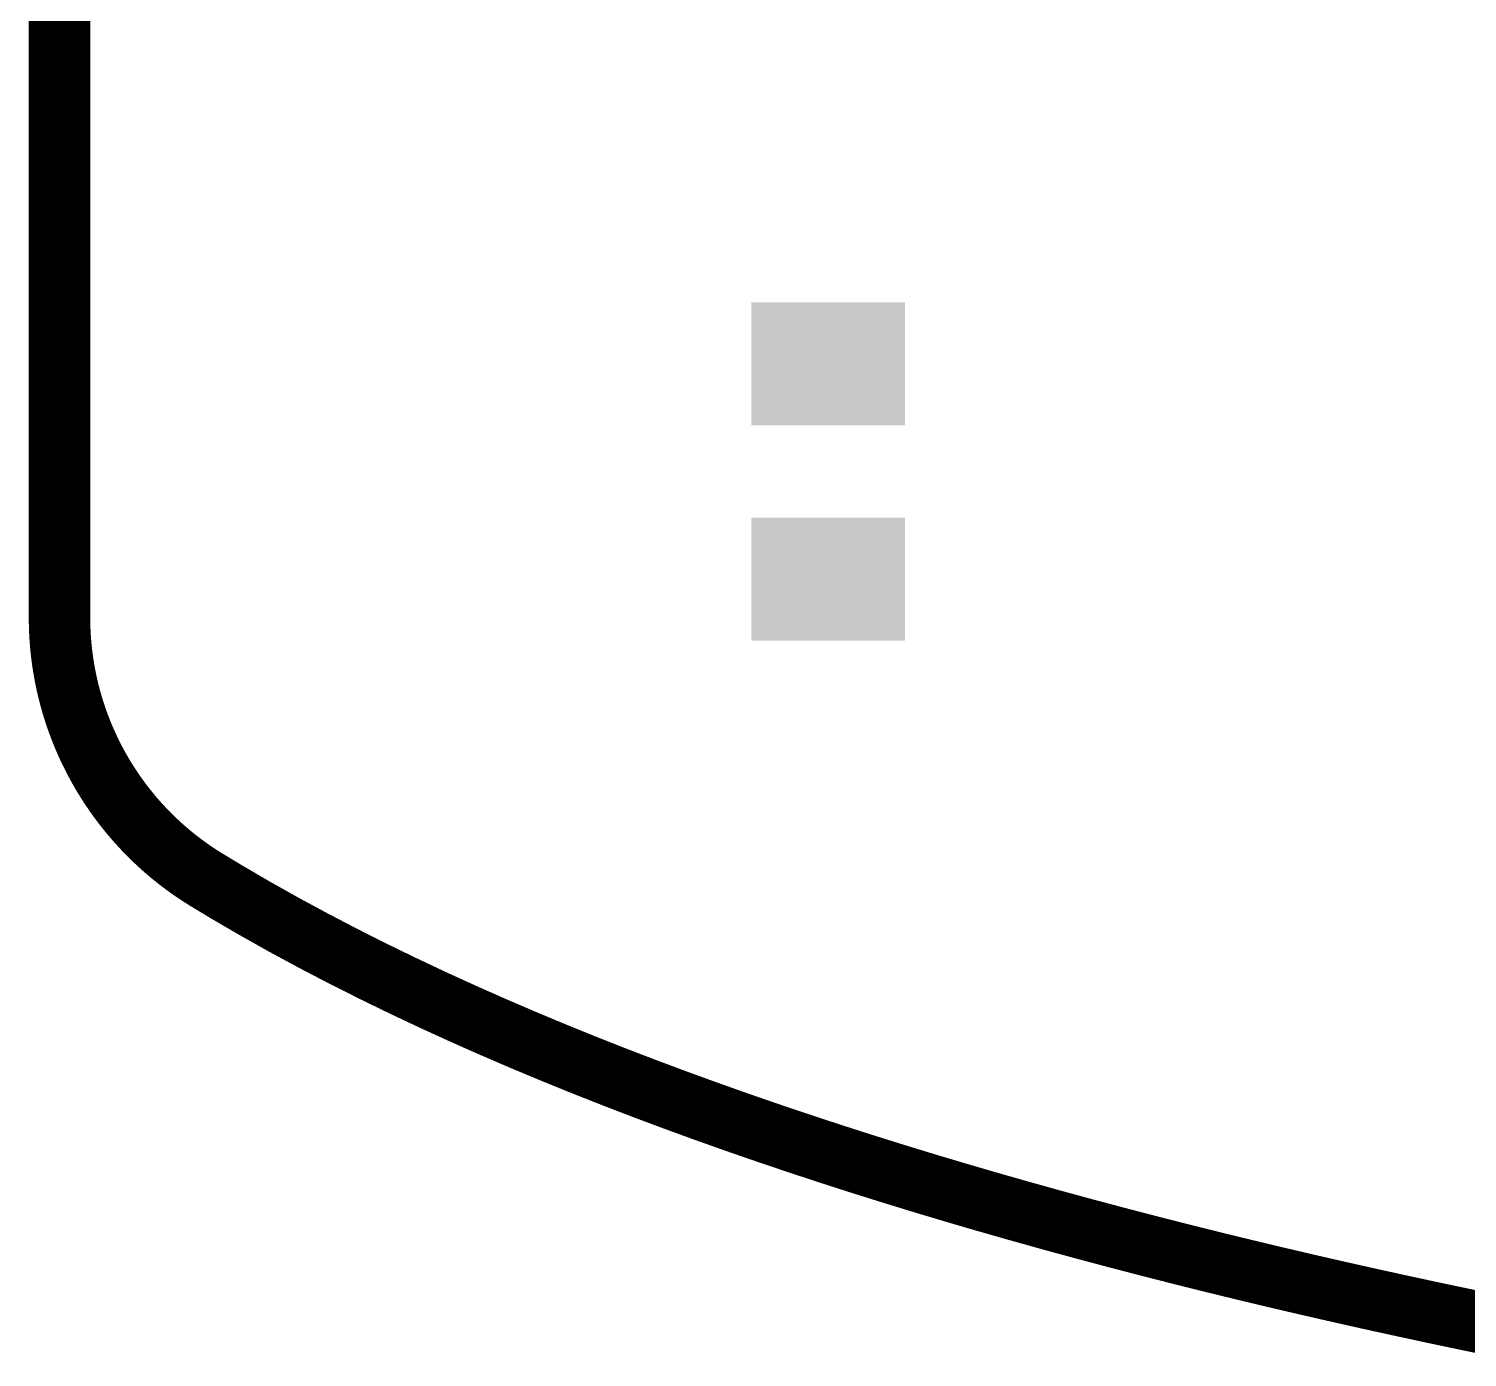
# Model space of a CAD drawing. Extents: x -0.2 to 60.2, y -0.2 to 22.2.
# Drawn here: x -0.2 to 9.16, y 1.24 to 9.88 of the extents above; entities that cross this region are included whole.
import ezdxf

# ---------------------------------------------------------------- set-up
doc = ezdxf.new("R2010")
doc.units = 0
doc.layers.add('20', color=7, linetype='CONTINUOUS')
doc.layers.add('32', color=253, linetype='CONTINUOUS')

# ---------------------------------------------------------------- blocks, each defined once
blk = doc.blocks.new('RECT')
blk.add_solid([(-0.5, -0.5), (0.5, -0.5), (-0.5, 0.5), (0.5, 0.5)])

msp = doc.modelspace()

# ---------------------------------------------------------------- linework, layer by layer
at = {"layer": '20', "const_width": 0.4}
for points in [[(0, 15.9524), (0, 6.0478)], [(0, 6.0478), (0, 6.0413)], [(0, 6.0413), (0.0001, 6.0348)], [(0.0001, 6.0348), (0.0001, 6.0282)], [(0.0001, 6.0282), (0.0002, 6.0217)], [(0.0002, 6.0217), (0.0003, 6.0152)], [(0.0003, 6.0152), (0.0004, 6.0088)], [(0.0004, 6.0088), (0.0006, 6.0023)], [(0.0006, 6.0023), (0.0008, 5.9957)], [(0.0008, 5.9957), (0.0009, 5.9892)], [(0.0009, 5.9892), (0.0012, 5.9827)], [(0.0012, 5.9827), (0.0014, 5.9761)], [(0.0014, 5.9761), (0.0016, 5.9696)], [(0.0016, 5.9696), (0.0019, 5.963)], [(0.0019, 5.963), (0.0022, 5.9565)], [(0.0022, 5.9565), (0.0025, 5.95)], [(0.0025, 5.95), (0.0029, 5.9434)], [(0.0029, 5.9434), (0.0033, 5.9369)], [(0.0033, 5.9369), (0.0036, 5.9303)], [(0.0036, 5.9303), (0.004, 5.9237)], [(0.004, 5.9237), (0.0045, 5.9172)], [(0.0045, 5.9172), (0.0049, 5.9106)], [(0.0049, 5.9106), (0.0054, 5.904)], [(0.0054, 5.904), (0.0059, 5.8974)], [(0.0059, 5.8974), (0.0064, 5.8908)], [(0.0064, 5.8908), (0.007, 5.8843)], [(0.007, 5.8843), (0.0075, 5.8777)], [(0.0075, 5.8777), (0.0081, 5.8711)], [(0.0081, 5.8711), (0.0087, 5.8645)], [(0.0087, 5.8645), (0.0093, 5.8579)], [(0.0093, 5.8579), (0.01, 5.8513)], [(0.01, 5.8513), (0.0106, 5.8447)], [(0.0106, 5.8447), (0.0114, 5.838)], [(0.0114, 5.838), (0.0121, 5.8315)], [(0.0121, 5.8315), (0.0128, 5.8249)], [(0.0128, 5.8249), (0.0136, 5.8182)], [(0.0136, 5.8182), (0.0143, 5.8116)], [(0.0143, 5.8116), (0.0152, 5.805)], [(0.0152, 5.805), (0.016, 5.7984)], [(0.016, 5.7984), (0.0168, 5.7918)], [(0.0168, 5.7918), (0.0177, 5.7852)], [(0.0177, 5.7852), (0.0186, 5.7785)], [(0.0186, 5.7785), (0.0195, 5.7719)], [(0.0195, 5.7719), (0.0205, 5.7653)], [(0.0205, 5.7653), (0.0215, 5.7587)], [(0.0215, 5.7587), (0.0224, 5.7521)], [(0.0224, 5.7521), (0.0235, 5.7454)], [(0.0235, 5.7454), (0.0245, 5.7388)], [(0.0245, 5.7388), (0.0255, 5.7321)], [(0.0255, 5.7321), (0.0266, 5.7256)], [(0.0266, 5.7256), (0.0277, 5.7189)], [(0.0277, 5.7189), (0.0289, 5.7123)], [(0.0289, 5.7123), (0.03, 5.7057)], [(0.03, 5.7057), (0.0312, 5.6991)], [(0.0312, 5.6991), (0.0324, 5.6924)], [(0.0324, 5.6924), (0.0336, 5.6858)], [(0.0336, 5.6858), (0.0348, 5.6791)], [(0.0348, 5.6791), (0.0361, 5.6726)], [(0.0361, 5.6726), (0.0374, 5.6659)], [(0.0374, 5.6659), (0.0387, 5.6593)], [(0.0387, 5.6593), (0.04, 5.6527)], [(0.04, 5.6527), (0.0414, 5.6461)], [(0.0414, 5.6461), (0.0428, 5.6394)], [(0.0428, 5.6394), (0.0442, 5.6328)], [(0.0442, 5.6328), (0.0456, 5.6262)], [(0.0456, 5.6262), (0.047, 5.6196)], [(0.047, 5.6196), (0.0485, 5.613)], [(0.0485, 5.613), (0.05, 5.6063)], [(0.05, 5.6063), (0.0515, 5.5998)], [(0.0515, 5.5998), (0.0531, 5.5931)], [(0.0531, 5.5931), (0.0546, 5.5865)], [(0.0546, 5.5865), (0.0562, 5.5799)], [(0.0562, 5.5799), (0.0578, 5.5733)], [(0.0578, 5.5733), (0.0595, 5.5667)], [(0.0595, 5.5667), (0.0611, 5.5601)], [(0.0611, 5.5601), (0.0628, 5.5535)], [(0.0628, 5.5535), (0.0645, 5.5469)], [(0.0645, 5.5469), (0.0662, 5.5404)], [(0.0662, 5.5404), (0.068, 5.5338)], [(0.068, 5.5338), (0.0698, 5.5272)], [(0.0698, 5.5272), (0.0716, 5.5206)], [(0.0716, 5.5206), (0.0734, 5.514)], [(0.0734, 5.514), (0.0752, 5.5075)], [(0.0752, 5.5075), (0.0771, 5.5009)], [(0.0771, 5.5009), (0.079, 5.4943)], [(0.079, 5.4943), (0.0809, 5.4878)], [(0.0809, 5.4878), (0.0828, 5.4812)], [(0.0828, 5.4812), (0.0848, 5.4747)], [(0.0848, 5.4747), (0.0868, 5.4681)], [(0.0868, 5.4681), (0.0888, 5.4615)], [(0.0888, 5.4615), (0.0908, 5.455)], [(0.0908, 5.455), (0.0929, 5.4485)], [(0.0929, 5.4485), (0.0949, 5.442)], [(0.0949, 5.442), (0.097, 5.4355)], [(0.097, 5.4355), (0.0991, 5.4289)], [(0.0991, 5.4289), (0.1013, 5.4224)], [(0.1013, 5.4224), (0.1035, 5.4159)], [(0.1035, 5.4159), (0.1056, 5.4094)], [(0.1056, 5.4094), (0.1079, 5.4029)], [(0.1079, 5.4029), (0.1101, 5.3964)], [(0.1101, 5.3964), (0.1123, 5.3899)], [(0.1123, 5.3899), (0.1146, 5.3834)], [(0.1146, 5.3834), (0.1169, 5.3769)], [(0.1169, 5.3769), (0.1193, 5.3705)], [(0.1193, 5.3705), (0.1216, 5.364)], [(0.1216, 5.364), (0.124, 5.3576)], [(0.124, 5.3576), (0.1264, 5.3511)], [(0.1264, 5.3511), (0.1288, 5.3447)], [(0.1288, 5.3447), (0.1312, 5.3383)], [(0.1312, 5.3383), (0.1337, 5.3318)], [(0.1337, 5.3318), (0.1362, 5.3254)], [(0.1362, 5.3254), (0.1387, 5.319)], [(0.1387, 5.319), (0.1412, 5.3125)], [(0.1412, 5.3125), (0.1438, 5.3062)], [(0.1438, 5.3062), (0.1464, 5.2998)], [(0.1464, 5.2998), (0.149, 5.2934)], [(0.149, 5.2934), (0.1516, 5.287)], [(0.1516, 5.287), (0.1542, 5.2806)], [(0.1542, 5.2806), (0.1569, 5.2743)], [(0.1569, 5.2743), (0.1596, 5.2679)], [(0.1596, 5.2679), (0.1623, 5.2616)], [(0.1623, 5.2616), (0.165, 5.2552)], [(0.165, 5.2552), (0.1678, 5.2489)], [(0.1678, 5.2489), (0.1706, 5.2426)], [(0.1706, 5.2426), (0.1734, 5.2363)], [(0.1734, 5.2363), (0.1762, 5.23)], [(0.1762, 5.23), (0.1791, 5.2237)], [(0.1791, 5.2237), (0.1819, 5.2174)], [(0.1819, 5.2174), (0.1848, 5.2111)], [(0.1848, 5.2111), (0.1877, 5.2048)], [(0.1877, 5.2048), (0.1907, 5.1986)], [(0.1907, 5.1986), (0.1936, 5.1923)], [(0.1936, 5.1923), (0.1966, 5.186)], [(0.1966, 5.186), (0.1996, 5.1799)], [(0.1996, 5.1799), (0.2026, 5.1736)], [(0.2026, 5.1736), (0.2057, 5.1674)], [(0.2057, 5.1674), (0.2087, 5.1612)], [(0.2087, 5.1612), (0.2118, 5.155)], [(0.2118, 5.155), (0.2149, 5.1489)], [(0.2149, 5.1489), (0.2181, 5.1427)], [(0.2181, 5.1427), (0.2212, 5.1365)], [(0.2212, 5.1365), (0.2244, 5.1303)], [(0.2244, 5.1303), (0.2276, 5.1242)], [(0.2276, 5.1242), (0.2308, 5.1181)], [(0.2308, 5.1181), (0.234, 5.112)], [(0.234, 5.112), (0.2373, 5.1059)], [(0.2373, 5.1059), (0.2406, 5.0998)], [(0.2406, 5.0998), (0.2439, 5.0937)], [(0.2439, 5.0937), (0.2472, 5.0876)], [(0.2472, 5.0876), (0.2505, 5.0816)], [(0.2505, 5.0816), (0.2539, 5.0755)], [(0.2539, 5.0755), (0.2573, 5.0695)], [(0.2573, 5.0695), (0.2607, 5.0635)], [(0.2607, 5.0635), (0.2641, 5.0575)], [(0.2641, 5.0575), (0.2676, 5.0514)], [(0.2676, 5.0514), (0.271, 5.0455)], [(0.271, 5.0455), (0.2745, 5.0395)], [(0.2745, 5.0395), (0.278, 5.0335)], [(0.278, 5.0335), (0.2816, 5.0276)], [(0.2816, 5.0276), (0.2851, 5.0216)], [(0.2851, 5.0216), (0.2887, 5.0156)], [(0.2887, 5.0156), (0.2923, 5.0098)], [(0.2923, 5.0098), (0.2959, 5.0038)], [(0.2959, 5.0038), (0.2995, 4.998)], [(0.2995, 4.998), (0.3032, 4.9921)], [(0.3032, 4.9921), (0.3069, 4.9862)], [(0.3069, 4.9862), (0.3105, 4.9804)], [(0.3105, 4.9804), (0.3143, 4.9745)], [(0.3143, 4.9745), (0.318, 4.9687)], [(0.318, 4.9687), (0.3218, 4.9629)], [(0.3218, 4.9629), (0.3255, 4.9571)], [(0.3255, 4.9571), (0.3293, 4.9513)], [(0.3293, 4.9513), (0.3331, 4.9456)], [(0.3331, 4.9456), (0.337, 4.9398)], [(0.337, 4.9398), (0.3408, 4.9341)], [(0.3408, 4.9341), (0.3447, 4.9284)], [(0.3447, 4.9284), (0.3486, 4.9226)], [(0.3486, 4.9226), (0.3525, 4.9169)], [(0.3525, 4.9169), (0.3564, 4.9112)], [(0.3564, 4.9112), (0.3603, 4.9056)], [(0.3603, 4.9056), (0.3643, 4.8999)], [(0.3643, 4.8999), (0.3683, 4.8943)], [(0.3683, 4.8943), (0.3723, 4.8887)], [(0.3723, 4.8887), (0.3763, 4.883)], [(0.3763, 4.883), (0.3803, 4.8775)], [(0.3803, 4.8775), (0.3844, 4.8719)], [(0.3844, 4.8719), (0.3885, 4.8663)], [(0.3885, 4.8663), (0.3926, 4.8608)], [(0.3926, 4.8608), (0.3967, 4.8552)], [(0.3967, 4.8552), (0.4008, 4.8497)], [(0.4008, 4.8497), (0.405, 4.8442)], [(0.405, 4.8442), (0.4091, 4.8387)], [(0.4091, 4.8387), (0.4133, 4.8333)], [(0.4133, 4.8333), (0.4175, 4.8278)], [(0.4175, 4.8278), (0.4217, 4.8224)], [(0.4217, 4.8224), (0.4259, 4.8169)], [(0.4259, 4.8169), (0.4302, 4.8115)], [(0.4302, 4.8115), (0.4345, 4.8061)], [(0.4345, 4.8061), (0.4388, 4.8008)], [(0.4388, 4.8008), (0.4431, 4.7954)], [(0.4431, 4.7954), (0.4474, 4.7901)], [(0.4474, 4.7901), (0.4517, 4.7847)], [(0.4517, 4.7847), (0.4561, 4.7794)], [(0.4561, 4.7794), (0.4605, 4.7741)], [(0.4605, 4.7741), (0.4649, 4.7689)], [(0.4649, 4.7689), (0.4693, 4.7636)], [(0.4693, 4.7636), (0.4737, 4.7584)], [(0.4737, 4.7584), (0.4781, 4.7531)], [(0.4781, 4.7531), (0.4826, 4.7479)], [(0.4826, 4.7479), (0.4871, 4.7427)], [(0.4871, 4.7427), (0.4916, 4.7376)], [(0.4916, 4.7376), (0.4961, 4.7324)], [(0.4961, 4.7324), (0.5006, 4.7273)], [(0.5006, 4.7273), (0.5051, 4.7221)], [(0.5051, 4.7221), (0.5097, 4.717)], [(0.5097, 4.717), (0.5142, 4.7119)], [(0.5142, 4.7119), (0.5188, 4.7069)], [(0.5188, 4.7069), (0.5234, 4.7018)], [(0.5234, 4.7018), (0.528, 4.6968)], [(0.528, 4.6968), (0.5327, 4.6918)], [(0.5327, 4.6918), (0.5373, 4.6868)], [(0.5373, 4.6868), (0.542, 4.6818)], [(0.542, 4.6818), (0.5467, 4.6768)], [(0.5467, 4.6768), (0.5513, 4.6719)], [(0.5513, 4.6719), (0.556, 4.6669)], [(0.556, 4.6669), (0.5608, 4.662)], [(0.5608, 4.662), (0.5655, 4.6572)], [(0.5655, 4.6572), (0.5703, 4.6523)], [(0.5703, 4.6523), (0.575, 4.6474)], [(0.575, 4.6474), (0.5798, 4.6426)], [(0.5798, 4.6426), (0.5846, 4.6378)], [(0.5846, 4.6378), (0.5894, 4.633)], [(0.5894, 4.633), (0.5942, 4.6282)], [(0.5942, 4.6282), (0.5991, 4.6234)], [(0.5991, 4.6234), (0.6039, 4.6187)], [(0.6039, 4.6187), (0.6088, 4.614)], [(0.6088, 4.614), (0.6136, 4.6093)], [(0.6136, 4.6093), (0.6185, 4.6046)], [(0.6185, 4.6046), (0.6234, 4.5999)], [(0.6234, 4.5999), (0.6283, 4.5953)], [(0.6283, 4.5953), (0.6333, 4.5906)], [(0.6333, 4.5906), (0.6382, 4.586)], [(0.6382, 4.586), (0.6432, 4.5814)], [(0.6432, 4.5814), (0.6481, 4.5769)], [(0.6481, 4.5769), (0.6531, 4.5723)], [(0.6531, 4.5723), (0.6581, 4.5678)], [(0.6581, 4.5678), (0.6631, 4.5633)], [(0.6631, 4.5633), (0.6681, 4.5588)], [(0.6681, 4.5588), (0.6732, 4.5543)], [(0.6732, 4.5543), (0.6782, 4.5498)], [(0.6782, 4.5498), (0.6833, 4.5454)], [(0.6833, 4.5454), (0.6883, 4.541)], [(0.6883, 4.541), (0.6934, 4.5366)], [(0.6934, 4.5366), (0.6985, 4.5322)], [(0.6985, 4.5322), (0.7036, 4.5278)], [(0.7036, 4.5278), (0.7087, 4.5235)], [(0.7087, 4.5235), (0.7138, 4.5192)], [(0.7138, 4.5192), (0.719, 4.5149)], [(0.719, 4.5149), (0.7241, 4.5106)], [(0.7241, 4.5106), (0.7293, 4.5064)], [(0.7293, 4.5064), (0.7344, 4.5021)], [(0.7344, 4.5021), (0.7396, 4.4979)], [(0.7396, 4.4979), (0.7448, 4.4937)], [(0.7448, 4.4937), (0.75, 4.4895)], [(0.75, 4.4895), (0.7552, 4.4854)], [(0.7552, 4.4854), (0.7604, 4.4812)], [(0.7604, 4.4812), (0.7657, 4.4771)], [(0.7657, 4.4771), (0.7709, 4.473)], [(0.7709, 4.473), (0.7762, 4.4689)], [(0.7762, 4.4689), (0.7814, 4.4649)], [(0.7814, 4.4649), (0.7867, 4.4609)], [(0.7867, 4.4609), (0.792, 4.4568)], [(0.792, 4.4568), (0.7973, 4.4528)], [(0.7973, 4.4528), (0.8026, 4.4489)], [(0.8026, 4.4489), (0.8079, 4.4449)], [(0.8079, 4.4449), (0.8132, 4.441)], [(0.8132, 4.441), (0.8185, 4.4371)], [(0.8185, 4.4371), (0.8239, 4.4332)], [(0.8239, 4.4332), (0.8292, 4.4293)], [(0.8292, 4.4293), (0.8346, 4.4254)], [(0.8346, 4.4254), (0.8399, 4.4216)], [(0.8399, 4.4216), (0.8453, 4.4178)], [(0.8453, 4.4178), (0.8507, 4.414)], [(0.8507, 4.414), (0.8561, 4.4102)], [(0.8561, 4.4102), (0.8615, 4.4065)], [(0.8615, 4.4065), (0.8669, 4.4027)], [(0.8669, 4.4027), (0.8723, 4.399)], [(0.8723, 4.399), (0.8777, 4.3953)], [(0.8777, 4.3953), (0.8831, 4.3917)], [(0.8831, 4.3917), (0.8886, 4.388)], [(0.8886, 4.388), (0.894, 4.3844)], [(0.894, 4.3844), (0.8995, 4.3808)], [(0.8995, 4.3808), (0.905, 4.3772)], [(0.905, 4.3772), (0.9104, 4.3736)], [(0.9104, 4.3736), (0.9159, 4.3701)], [(0.9159, 4.3701), (0.9214, 4.3666)], [(0.9214, 4.3666), (0.9269, 4.3631)], [(0.9269, 4.3631), (0.9324, 4.3596)], [(0.9324, 4.3596), (0.9379, 4.3561)], [(0.9379, 4.3561), (0.9434, 4.3527)], [(0.9434, 4.3527), (0.9489, 4.3493)], [(0.9489, 4.3493), (0.9544, 4.3459)], [(0.9544, 4.3459), (1.0847, 4.2672)], [(1.0847, 4.2672), (1.2714, 4.1583)], [(1.2714, 4.1583), (1.46, 4.0524)], [(1.46, 4.0524), (1.6504, 3.9495)], [(1.6504, 3.9495), (1.8424, 3.8494)], [(1.8424, 3.8494), (2.0356, 3.7521)], [(2.0356, 3.7521), (2.2299, 3.6575)], [(2.2299, 3.6575), (2.4252, 3.5654)], [(2.4252, 3.5654), (2.6211, 3.4759)], [(2.6211, 3.4759), (2.8177, 3.3888)], [(2.8177, 3.3888), (3.015, 3.304)], [(3.015, 3.304), (3.2129, 3.2213)], [(3.2129, 3.2213), (3.4115, 3.1407)], [(3.4115, 3.1407), (3.6107, 3.0621)], [(3.6107, 3.0621), (3.8105, 2.9855)], [(3.8105, 2.9855), (4.0109, 2.9106)], [(4.0109, 2.9106), (4.2118, 2.8376)], [(4.2118, 2.8376), (4.4132, 2.7661)], [(4.4132, 2.7661), (4.6151, 2.6963)], [(4.6151, 2.6963), (4.8175, 2.6281)], [(4.8175, 2.6281), (5.0204, 2.5614)], [(5.0204, 2.5614), (5.2237, 2.4961)], [(5.2237, 2.4961), (5.4274, 2.4323)], [(5.4274, 2.4323), (5.6315, 2.3698)], [(5.6315, 2.3698), (5.8361, 2.3087)], [(5.8361, 2.3087), (6.0411, 2.2488)], [(6.0411, 2.2488), (6.2465, 2.1903)], [(6.2465, 2.1903), (6.4522, 2.1328)], [(6.4522, 2.1328), (6.6583, 2.0766)], [(6.6583, 2.0766), (6.8647, 2.0215)], [(6.8647, 2.0215), (7.0715, 1.9675)], [(7.0715, 1.9675), (7.2786, 1.9146)], [(7.2786, 1.9146), (7.486, 1.8627)], [(7.486, 1.8627), (7.6938, 1.8119)], [(7.6938, 1.8119), (7.9018, 1.7621)], [(7.9018, 1.7621), (8.1102, 1.7133)], [(8.1102, 1.7133), (8.3188, 1.6655)], [(8.3188, 1.6655), (8.5278, 1.6186)], [(8.5278, 1.6186), (8.737, 1.5727)], [(8.737, 1.5727), (8.9465, 1.5276)], [(8.9465, 1.5276), (9.1563, 1.4834)], [(9.1563, 1.4834), (9.3664, 1.4401)]]:
    msp.add_lwpolyline(points, dxfattribs=at)
at = {"layer": '20', "const_width": 0.2}
for points in [[(0.1, 6.048, 1), (-0.1, 6.0475)], [(0.1, 6.0419, 1), (-0.1, 6.0406)], [(0.1001, 6.0359, 1), (-0.0999, 6.0336)], [(0.1001, 6.0295, 1), (-0.0999, 6.027)], [(0.1002, 6.0234, 1), (-0.0998, 6.0201)], [(0.1003, 6.0171, 1), (-0.0997, 6.0134)], [(0.1004, 6.0111, 1), (-0.0995, 6.0064)], [(0.1006, 6.0048, 1), (-0.0994, 5.9997)], [(0.1007, 5.9986, 1), (-0.0992, 5.9928)], [(0.1009, 5.9924, 1), (-0.099, 5.986)], [(0.1011, 5.9862, 1), (-0.0988, 5.9791)], [(0.1013, 5.9801, 1), (-0.0985, 5.9721)], [(-0.1, 6.0478, 1), (0.1, 6.0478)], [(-0.1, 6.041, 1), (0.1, 6.0415)], [(-0.0999, 6.0341, 1), (0.1001, 6.0354)], [(-0.0999, 6.0271, 1), (0.1001, 6.0294)], [(-0.0998, 6.0205, 1), (0.1002, 6.023)], [(-0.0997, 6.0136, 1), (0.1003, 6.0169)], [(-0.0995, 6.0069, 1), (0.1004, 6.0106)], [(-0.0994, 5.9999, 1), (0.1006, 6.0046)], [(-0.0992, 5.9931, 1), (0.1007, 5.9983)], [(-0.099, 5.9863, 1), (0.1009, 5.9921)], [(-0.0988, 5.9795, 1), (0.1011, 5.9858)], [(0.1016, 5.9739, 1), (-0.0983, 5.9653)], [(0.1018, 5.9674, 1), (-0.098, 5.9587)], [(0.1021, 5.9614, 1), (-0.0977, 5.9516)], [(0.1024, 5.9553, 1), (-0.0973, 5.9446)], [(0.1027, 5.9489, 1), (-0.097, 5.9379)], [(0.1031, 5.9426, 1), (-0.0966, 5.9311)], [(0.1034, 5.9365, 1), (-0.0962, 5.924)], [(0.1038, 5.9302, 1), (-0.0957, 5.9172)], [(0.1042, 5.924, 1), (-0.0953, 5.9103)], [(0.1046, 5.9179, 1), (-0.0948, 5.9032)], [(0.1051, 5.9114, 1), (-0.0943, 5.8966)], [(0.1056, 5.9052, 1), (-0.0938, 5.8896)], [(0.1061, 5.899, 1), (-0.0933, 5.8826)], [(0.1066, 5.8927, 1), (-0.0927, 5.8758)], [(-0.0985, 5.9726, 1), (0.1013, 5.9796)], [(-0.0983, 5.9656, 1), (0.1016, 5.9736)], [(-0.098, 5.9588, 1), (0.1018, 5.9673)], [(-0.0977, 5.9521, 1), (0.1021, 5.9609)], [(-0.0973, 5.945, 1), (0.1024, 5.9549)], [(-0.097, 5.9381, 1), (0.1027, 5.9487)], [(-0.0966, 5.9314, 1), (0.1031, 5.9423)], [(-0.0962, 5.9245, 1), (0.1035, 5.936)], [(-0.0958, 5.9175, 1), (0.1038, 5.9299)], [(-0.0953, 5.9106, 1), (0.1043, 5.9237)], [(-0.0948, 5.9037, 1), (0.1047, 5.9174)], [(-0.0943, 5.8967, 1), (0.1051, 5.9113)], [(-0.0938, 5.89, 1), (0.1056, 5.9048)], [(-0.0933, 5.883, 1), (0.1061, 5.8986)], [(-0.0927, 5.876, 1), (0.1066, 5.8925)], [(0.1071, 5.8864, 1), (-0.0921, 5.8689)], [(0.1077, 5.8802, 1), (-0.0915, 5.8619)], [(0.1082, 5.874, 1), (-0.0908, 5.8549)], [(0.1088, 5.8677, 1), (-0.0902, 5.848)], [(0.1095, 5.8613, 1), (-0.0895, 5.8412)], [(0.1101, 5.8552, 1), (-0.0888, 5.8341)], [(0.1108, 5.8487, 1), (-0.0881, 5.8274)], [(0.1114, 5.8426, 1), (-0.0873, 5.8203)], [(0.1121, 5.8363, 1), (-0.0865, 5.8134)], [(0.1129, 5.83, 1), (-0.0857, 5.8064)], [(0.1136, 5.8238, 1), (-0.0849, 5.7994)], [(0.1144, 5.8175, 1), (-0.0841, 5.7925)], [(0.1152, 5.8111, 1), (-0.0832, 5.7857)], [(0.116, 5.8049, 1), (-0.0823, 5.7786)], [(-0.0921, 5.8692, 1), (0.1072, 5.8861)], [(-0.0915, 5.8623, 1), (0.1077, 5.8798)], [(-0.0909, 5.8553, 1), (0.1083, 5.8736)], [(-0.0902, 5.8483, 1), (0.1089, 5.8674)], [(-0.0895, 5.8414, 1), (0.1095, 5.8611)], [(-0.0888, 5.8346, 1), (0.1101, 5.8547)], [(-0.0881, 5.8275, 1), (0.1108, 5.8486)], [(-0.0874, 5.8208, 1), (0.1115, 5.8421)], [(-0.0866, 5.8137, 1), (0.1122, 5.836)], [(-0.0858, 5.8067, 1), (0.1129, 5.8297)], [(-0.085, 5.7998, 1), (0.1137, 5.8234)], [(-0.0841, 5.7928, 1), (0.1144, 5.8172)], [(-0.0832, 5.7859, 1), (0.1152, 5.8109)], [(-0.0824, 5.7791, 1), (0.116, 5.8044)], [(0.1168, 5.7986, 1), (-0.0814, 5.7717)], [(0.1177, 5.7923, 1), (-0.0804, 5.7647)], [(-0.0814, 5.772, 1), (0.1168, 5.7983)], [(0.1185, 5.786, 1), (-0.0795, 5.7578)], [(0.1194, 5.7797, 1), (-0.0785, 5.7509)], [(0.1203, 5.7735, 1), (-0.0774, 5.7438)], [(0.1213, 5.7671, 1), (-0.0764, 5.737)], [(0.1222, 5.761, 1), (-0.0753, 5.7298)], [(0.1233, 5.7544, 1), (-0.0743, 5.7232)], [(0.1242, 5.7483, 1), (-0.0732, 5.716)], [(0.1252, 5.7421, 1), (-0.072, 5.709)], [(0.1263, 5.7356, 1), (-0.0709, 5.7022)], [(0.1274, 5.7293, 1), (-0.0697, 5.6953)], [(0.1284, 5.7233, 1), (-0.0684, 5.688)], [(0.1296, 5.7166, 1), (-0.0673, 5.6815)], [(-0.0805, 5.7651, 1), (0.1177, 5.7919)], [(-0.0795, 5.7581, 1), (0.1186, 5.7857)], [(-0.0785, 5.7512, 1), (0.1195, 5.7794)], [(-0.0775, 5.7442, 1), (0.1204, 5.7731)], [(-0.0765, 5.7372, 1), (0.1213, 5.7669)], [(-0.0754, 5.7304, 1), (0.1223, 5.7604)], [(-0.0743, 5.7232, 1), (0.1233, 5.7544)], [(-0.0732, 5.7166, 1), (0.1243, 5.7477)], [(-0.0721, 5.7094, 1), (0.1253, 5.7417)], [(-0.0709, 5.7024, 1), (0.1264, 5.7354)], [(-0.0697, 5.6956, 1), (0.1274, 5.729)], [(-0.0685, 5.6886, 1), (0.1285, 5.7227)], [(0.1307, 5.7106, 1), (-0.066, 5.6742)], [(-0.0673, 5.6814, 1), (0.1296, 5.7167)], [(0.1319, 5.7041, 1), (-0.0647, 5.6675)], [(-0.0661, 5.6748, 1), (0.1308, 5.71)], [(0.1331, 5.6979, 1), (-0.0634, 5.6604)], [(-0.0647, 5.6676, 1), (0.1319, 5.704)], [(0.1343, 5.6916, 1), (-0.0621, 5.6535)], [(0.1355, 5.6854, 1), (-0.0607, 5.6464)], [(0.1367, 5.6791, 1), (-0.0593, 5.6395)], [(0.138, 5.6727, 1), (-0.0579, 5.6326)], [(0.1393, 5.6663, 1), (-0.0565, 5.6258)], [(0.1406, 5.6602, 1), (-0.0551, 5.6186)], [(0.1419, 5.654, 1), (-0.0536, 5.6116)], [(0.1433, 5.6475, 1), (-0.0521, 5.6049)], [(0.1447, 5.6413, 1), (-0.0506, 5.5978)], [(0.146, 5.6351, 1), (-0.049, 5.5908)], [(0.1475, 5.6288, 1), (-0.0474, 5.5839)], [(-0.0635, 5.6608, 1), (0.1331, 5.6975)], [(-0.0621, 5.6538, 1), (0.1343, 5.6913)], [(-0.0608, 5.6468, 1), (0.1355, 5.685)], [(-0.0594, 5.6398, 1), (0.1368, 5.6788)], [(-0.058, 5.6329, 1), (0.1381, 5.6724)], [(-0.0566, 5.626, 1), (0.1394, 5.6661)], [(-0.0552, 5.6191, 1), (0.1407, 5.6597)], [(-0.0537, 5.612, 1), (0.142, 5.6536)], [(-0.0521, 5.605, 1), (0.1433, 5.6474)], [(-0.0507, 5.5982, 1), (0.1447, 5.6409)], [(-0.0491, 5.5912, 1), (0.1461, 5.6347)], [(0.149, 5.6223, 1), (-0.0459, 5.5772)], [(-0.0475, 5.5842, 1), (0.1475, 5.6285)], [(0.1504, 5.6161, 1), (-0.0442, 5.5701)], [(-0.0459, 5.5773, 1), (0.149, 5.6222)], [(0.1519, 5.6099, 1), (-0.0426, 5.5631)], [(-0.0444, 5.5706, 1), (0.1505, 5.6156)], [(0.1534, 5.6036, 1), (-0.0409, 5.5562)], [(-0.0427, 5.5635, 1), (0.1519, 5.6095)], [(0.1549, 5.5973, 1), (-0.0393, 5.5493)], [(0.1564, 5.5911, 1), (-0.0375, 5.5423)], [(0.158, 5.5848, 1), (-0.0358, 5.5354)], [(0.1596, 5.5788, 1), (-0.034, 5.5282)], [(0.1613, 5.5722, 1), (-0.0323, 5.5217)], [(0.1629, 5.566, 1), (-0.0304, 5.5147)], [(0.1645, 5.5598, 1), (-0.0286, 5.5077)], [(0.1662, 5.5535, 1), (-0.0267, 5.5008)], [(0.168, 5.5472, 1), (-0.0249, 5.494)], [(0.1696, 5.5412, 1), (-0.0229, 5.4868)], [(0.1714, 5.5348, 1), (-0.021, 5.4801)], [(-0.041, 5.5565, 1), (0.1534, 5.6033)], [(-0.0393, 5.5496, 1), (0.155, 5.597)], [(-0.0376, 5.5427, 1), (0.1565, 5.5907)], [(-0.0359, 5.5357, 1), (0.1581, 5.5845)], [(-0.0341, 5.5288, 1), (0.1597, 5.5782)], [(-0.0322, 5.5217, 1), (0.1613, 5.5722)], [(-0.0305, 5.5151, 1), (0.163, 5.5656)], [(-0.0287, 5.5081, 1), (0.1646, 5.5594)], [(-0.0268, 5.5011, 1), (0.1663, 5.5532)], [(-0.0249, 5.4942, 1), (0.168, 5.547)], [(0.1732, 5.5284, 1), (-0.0191, 5.4734)], [(-0.023, 5.4874, 1), (0.1698, 5.5406)], [(0.1749, 5.5225, 1), (-0.017, 5.4661)], [(-0.021, 5.4803, 1), (0.1715, 5.5346)], [(0.1768, 5.516, 1), (-0.015, 5.4595)], [(-0.0191, 5.4735, 1), (0.1733, 5.5283)], [(0.1786, 5.5099, 1), (-0.013, 5.4525)], [(-0.0172, 5.4668, 1), (0.1751, 5.5218)], [(0.1805, 5.5036, 1), (-0.0109, 5.4457)], [(-0.0151, 5.4596, 1), (0.1768, 5.5159)], [(0.1824, 5.4974, 1), (-0.0088, 5.4388)], [(0.1843, 5.491, 1), (-0.0068, 5.4321)], [(0.1861, 5.4852, 1), (-0.0045, 5.4248)], [(0.1882, 5.4786, 1), (-0.0025, 5.4184)], [(0.1901, 5.4727, 1), (-0.0002, 5.4112)], [(0.1922, 5.4663, 1), (0.0019, 5.4046)], [(0.1941, 5.4602, 1), (0.0042, 5.3976)], [(0.1961, 5.4541, 1), (0.0064, 5.3907)], [(0.1982, 5.4478, 1), (0.0087, 5.384)], [(-0.0131, 5.453, 1), (0.1787, 5.5094)], [(-0.011, 5.4459, 1), (0.1806, 5.5034)], [(-0.009, 5.4392, 1), (0.1825, 5.497)], [(-0.0068, 5.4322, 1), (0.1844, 5.4909)], [(-0.0048, 5.4255, 1), (0.1863, 5.4845)], [(-0.0025, 5.4183, 1), (0.1882, 5.4787)], [(-0.0004, 5.4118, 1), (0.1903, 5.4721)], [(0.0019, 5.4047, 1), (0.1922, 5.4662)], [(0.004, 5.3981, 1), (0.1943, 5.4597)], [(0.2003, 5.4416, 1), (0.011, 5.3772)], [(0.0063, 5.3911, 1), (0.1963, 5.4537)], [(0.2024, 5.4355, 1), (0.0133, 5.3703)], [(0.0086, 5.3842, 1), (0.1983, 5.4476)], [(0.2046, 5.4291, 1), (0.0156, 5.3637)], [(0.0109, 5.3775, 1), (0.2004, 5.4413)], [(0.2066, 5.4234, 1), (0.0181, 5.3564)], [(0.0132, 5.3707, 1), (0.2025, 5.4351)], [(0.2089, 5.4168, 1), (0.0204, 5.3501)], [(0.0155, 5.3638, 1), (0.2046, 5.429)], [(0.211, 5.4109, 1), (0.0229, 5.343)], [(0.0178, 5.3572, 1), (0.2068, 5.4226)], [(0.2133, 5.4045, 1), (0.0252, 5.3365)], [(0.2155, 5.3985, 1), (0.0278, 5.3295)], [(0.2177, 5.3924, 1), (0.0303, 5.3227)], [(0.22, 5.3862, 1), (0.0327, 5.316)], [(0.2222, 5.3803, 1), (0.0354, 5.309)], [(0.2247, 5.3739, 1), (0.0378, 5.3026)], [(0.2269, 5.3681, 1), (0.0405, 5.2955)], [(0.2294, 5.3617, 1), (0.043, 5.2891)], [(0.0204, 5.35, 1), (0.2089, 5.4169)], [(0.0227, 5.3436, 1), (0.2112, 5.4103)], [(0.0252, 5.3365, 1), (0.2133, 5.4045)], [(0.0276, 5.33, 1), (0.2157, 5.398)], [(0.0301, 5.323, 1), (0.2178, 5.3921)], [(0.0327, 5.3162, 1), (0.2201, 5.386)], [(0.0352, 5.3095, 1), (0.2224, 5.3798)], [(0.0378, 5.3026, 1), (0.2247, 5.3739)], [(0.2317, 5.3557, 1), (0.0457, 5.2822)], [(0.0403, 5.2962, 1), (0.2271, 5.3674)], [(0.2341, 5.3497, 1), (0.0484, 5.2754)], [(0.043, 5.2891, 1), (0.2294, 5.3617)], [(0.2366, 5.3434, 1), (0.051, 5.2689)], [(0.0455, 5.2827, 1), (0.2319, 5.3552)], [(0.239, 5.3374, 1), (0.0537, 5.2621)], [(0.0482, 5.2758, 1), (0.2342, 5.3493)], [(0.2413, 5.3316, 1), (0.0566, 5.2551)], [(0.0509, 5.269, 1), (0.2366, 5.3433)], [(0.244, 5.3251, 1), (0.0591, 5.2489)], [(0.0536, 5.2625, 1), (0.2392, 5.337)], [(0.2464, 5.3193, 1), (0.062, 5.2419)], [(0.0563, 5.2557, 1), (0.2416, 5.331)], [(0.249, 5.3133, 1), (0.0648, 5.2352)], [(0.2516, 5.3071, 1), (0.0676, 5.2287)], [(0.2541, 5.3012, 1), (0.0705, 5.2219)], [(0.2566, 5.2953, 1), (0.0734, 5.2151)], [(0.2594, 5.289, 1), (0.0762, 5.2088)], [(0.262, 5.2832, 1), (0.0792, 5.2019)], [(0.2647, 5.2771, 1), (0.0821, 5.1954)], [(0.2673, 5.2712, 1), (0.0851, 5.1887)], [(0.0592, 5.2487, 1), (0.244, 5.3253)], [(0.0618, 5.2425, 1), (0.2467, 5.3187)], [(0.0647, 5.2355, 1), (0.2491, 5.313)], [(0.0675, 5.2289, 1), (0.2517, 5.3069)], [(0.0703, 5.2223, 1), (0.2543, 5.3008)], [(0.0732, 5.2156, 1), (0.2569, 5.2948)], [(0.0762, 5.2088, 1), (0.2594, 5.289)], [(0.2701, 5.2651, 1), (0.088, 5.1822)], [(0.079, 5.2024, 1), (0.2622, 5.2827)], [(0.2727, 5.2593, 1), (0.0912, 5.1754)], [(0.082, 5.1956, 1), (0.2648, 5.2769)], [(0.2756, 5.253, 1), (0.094, 5.1692)], [(0.0849, 5.1891, 1), (0.2675, 5.2708)], [(0.2782, 5.2474, 1), (0.0972, 5.1622)], [(0.0879, 5.1824, 1), (0.2702, 5.2649)], [(0.2811, 5.2412, 1), (0.1002, 5.1559)], [(0.0909, 5.1759, 1), (0.2729, 5.2588)], [(0.2839, 5.2354, 1), (0.1034, 5.1492)], [(0.094, 5.1691, 1), (0.2756, 5.2531)], [(0.2866, 5.2296, 1), (0.1066, 5.1425)], [(0.0969, 5.1629, 1), (0.2785, 5.2467)], [(0.2896, 5.2235, 1), (0.1096, 5.1362)], [(0.1002, 5.156, 1), (0.2811, 5.2411)], [(0.2924, 5.2176, 1), (0.1128, 5.1296)], [(0.1032, 5.1496, 1), (0.284, 5.235)], [(0.2953, 5.2118, 1), (0.1161, 5.123)], [(0.2983, 5.2057, 1), (0.1192, 5.1167)], [(0.3011, 5.2001, 1), (0.1226, 5.1099)], [(0.3041, 5.194, 1), (0.1257, 5.1037)], [(0.3071, 5.1882, 1), (0.1291, 5.0971)], [(0.3101, 5.1823, 1), (0.1323, 5.0907)], [(0.1063, 5.143, 1), (0.2868, 5.2291)], [(0.1096, 5.1363, 1), (0.2896, 5.2234)], [(0.1126, 5.13, 1), (0.2926, 5.2172)], [(0.1159, 5.1234, 1), (0.2954, 5.2114)], [(0.1191, 5.1168, 1), (0.2983, 5.2056)], [(0.1222, 5.1105, 1), (0.3014, 5.1995)], [(0.3131, 5.1765, 1), (0.1357, 5.0842)], [(0.1257, 5.1037, 1), (0.3042, 5.194)], [(0.3161, 5.1708, 1), (0.1391, 5.0776)], [(0.1289, 5.0975, 1), (0.3073, 5.1878)], [(0.3193, 5.1647, 1), (0.1423, 5.0715)], [(0.1322, 5.0909, 1), (0.3102, 5.1821)], [(0.3222, 5.1591, 1), (0.1458, 5.0648)], [(0.1355, 5.0845, 1), (0.3133, 5.1762)], [(0.3254, 5.1532, 1), (0.1492, 5.0585)], [(0.1389, 5.078, 1), (0.3163, 5.1704)], [(0.3283, 5.1478, 1), (0.1529, 5.0517)], [(0.1423, 5.0715, 1), (0.3193, 5.1647)], [(0.3317, 5.1415, 1), (0.156, 5.0459)], [(0.1456, 5.0653, 1), (0.3225, 5.1586)], [(0.3347, 5.1359, 1), (0.1597, 5.0393)], [(0.1491, 5.0587, 1), (0.3255, 5.153)], [(0.3379, 5.1302, 1), (0.1632, 5.0329)], [(0.1525, 5.0524, 1), (0.3287, 5.1471)], [(0.3412, 5.1243, 1), (0.1666, 5.0267)], [(0.1562, 5.0457, 1), (0.3316, 5.1417)], [(0.3442, 5.1189, 1), (0.1703, 5.02)], [(0.3475, 5.1131, 1), (0.1739, 5.0138)], [(0.3508, 5.1073, 1), (0.1774, 5.0076)], [(0.3542, 5.1014, 1), (0.1809, 5.0015)], [(0.3575, 5.0957, 1), (0.1846, 4.9952)], [(0.1594, 5.0398, 1), (0.335, 5.1354)], [(0.163, 5.0332, 1), (0.3381, 5.1299)], [(0.1665, 5.0269, 1), (0.3413, 5.1241)], [(0.17, 5.0207, 1), (0.3446, 5.1182)], [(0.1738, 5.014, 1), (0.3476, 5.1129)], [(0.3607, 5.0903, 1), (0.1884, 4.9886)], [(0.1773, 5.0078, 1), (0.3509, 5.1071)], [(0.364, 5.0846, 1), (0.1921, 4.9824)], [(0.1809, 5.0016, 1), (0.3543, 5.1013)], [(0.3675, 5.0788, 1), (0.1957, 4.9763)], [(0.1844, 4.9955, 1), (0.3577, 5.0954)], [(0.3709, 5.073, 1), (0.1994, 4.9702)], [(0.1881, 4.9892, 1), (0.361, 5.0897)], [(0.3741, 5.0676, 1), (0.2033, 4.9637)], [(0.1919, 4.9827, 1), (0.3642, 5.0843)], [(0.3776, 5.0619, 1), (0.207, 4.9576)], [(0.1956, 4.9764, 1), (0.3675, 5.0787)], [(0.381, 5.0564, 1), (0.2108, 4.9513)], [(0.1993, 4.9704, 1), (0.371, 5.0728)], [(0.3844, 5.0508, 1), (0.2146, 4.9451)], [(0.2029, 4.9642, 1), (0.3745, 5.0671)], [(0.3879, 5.0452, 1), (0.2184, 4.939)], [(0.3914, 5.0396, 1), (0.2223, 4.9329)], [(0.2069, 4.9578, 1), (0.3777, 5.0617)], [(0.3949, 5.0341, 1), (0.2262, 4.9267)], [(0.2106, 4.9517, 1), (0.3812, 5.056)], [(0.3985, 5.0284, 1), (0.23, 4.9207)], [(0.2144, 4.9454, 1), (0.3846, 5.0505)], [(0.4019, 5.023, 1), (0.234, 4.9144)], [(0.4056, 5.0174, 1), (0.2379, 4.9084)], [(0.4091, 5.012, 1), (0.2419, 4.9022)], [(0.4128, 5.0064, 1), (0.2458, 4.8963)], [(0.2183, 4.9392, 1), (0.3881, 5.0449)], [(0.2221, 4.9332, 1), (0.3916, 5.0393)], [(0.226, 4.927, 1), (0.3951, 5.0337)], [(0.2299, 4.9209, 1), (0.3986, 5.0282)], [(0.4164, 5.001, 1), (0.2499, 4.8902)], [(0.2338, 4.9148, 1), (0.4022, 5.0226)], [(0.42, 4.9955, 1), (0.2539, 4.8841)], [(0.2378, 4.9086, 1), (0.4057, 5.0172)], [(0.4236, 4.9901, 1), (0.258, 4.878)], [(0.2417, 4.9026, 1), (0.4094, 5.0116)], [(0.4274, 4.9845, 1), (0.2619, 4.8722)], [(0.2457, 4.8964, 1), (0.4129, 5.0063)], [(0.431, 4.9792, 1), (0.2661, 4.8661)], [(0.2497, 4.8905, 1), (0.4166, 5.0007)], [(0.4348, 4.9737, 1), (0.2702, 4.8601)], [(0.2537, 4.8844, 1), (0.4202, 4.9952)], [(0.4384, 4.9685, 1), (0.2744, 4.854)], [(0.2577, 4.8784, 1), (0.4239, 4.9898)], [(0.4423, 4.9629, 1), (0.2784, 4.8483)], [(0.2618, 4.8723, 1), (0.4275, 4.9844)], [(0.446, 4.9576, 1), (0.2826, 4.8423)], [(0.2658, 4.8665, 1), (0.4313, 4.9788)], [(0.4497, 4.9523, 1), (0.2868, 4.8363)], [(0.27, 4.8604, 1), (0.4349, 4.9735)], [(0.4536, 4.9469, 1), (0.291, 4.8304)], [(0.2741, 4.8544, 1), (0.4387, 4.9681)], [(0.4574, 4.9415, 1), (0.2952, 4.8246)], [(0.2783, 4.8484, 1), (0.4423, 4.9628)], [(0.4611, 4.9364, 1), (0.2995, 4.8186)], [(0.2824, 4.8426, 1), (0.4462, 4.9573)], [(0.4652, 4.9309, 1), (0.3036, 4.8129)], [(0.4689, 4.9257, 1), (0.308, 4.8069)], [(0.4728, 4.9204, 1), (0.3123, 4.8011)], [(0.4767, 4.9151, 1), (0.3166, 4.7953)], [(0.2865, 4.8367, 1), (0.45, 4.9519)], [(0.2908, 4.8306, 1), (0.4537, 4.9467)], [(0.295, 4.8248, 1), (0.4576, 4.9413)], [(0.2992, 4.819, 1), (0.4614, 4.9359)], [(0.4806, 4.91, 1), (0.321, 4.7895)], [(0.3036, 4.813, 1), (0.4652, 4.9308)], [(0.4846, 4.9046, 1), (0.3253, 4.7838)], [(0.3077, 4.8073, 1), (0.4692, 4.9253)], [(0.4885, 4.8995, 1), (0.3297, 4.7779)], [(0.3121, 4.8014, 1), (0.473, 4.9202)], [(0.4926, 4.8942, 1), (0.334, 4.7723)], [(0.3164, 4.7956, 1), (0.4769, 4.9149)], [(0.4965, 4.8891, 1), (0.3385, 4.7665)], [(0.3207, 4.7898, 1), (0.4809, 4.9096)], [(0.5005, 4.8839, 1), (0.3429, 4.7608)], [(0.3251, 4.784, 1), (0.4848, 4.9045)], [(0.5046, 4.8787, 1), (0.3473, 4.7552)], [(0.3294, 4.7783, 1), (0.4888, 4.8991)], [(0.5085, 4.8737, 1), (0.3519, 4.7493)], [(0.3339, 4.7725, 1), (0.4927, 4.8941)], [(0.5126, 4.8685, 1), (0.3563, 4.7438)], [(0.3382, 4.7668, 1), (0.4968, 4.8888)], [(0.5168, 4.8633, 1), (0.3607, 4.7383)], [(0.3427, 4.7611, 1), (0.5007, 4.8836)], [(0.5208, 4.8583, 1), (0.3653, 4.7325)], [(0.3471, 4.7554, 1), (0.5048, 4.8785)], [(0.5249, 4.8533, 1), (0.3699, 4.7268)], [(0.3516, 4.7498, 1), (0.5088, 4.8733)], [(0.529, 4.8482, 1), (0.3744, 4.7213)], [(0.5331, 4.8432, 1), (0.379, 4.7157)], [(0.3562, 4.7439, 1), (0.5128, 4.8683)], [(0.5374, 4.8381, 1), (0.3836, 4.7102)], [(0.3606, 4.7384, 1), (0.5169, 4.8631)], [(0.5416, 4.833, 1), (0.3881, 4.7048)], [(0.5456, 4.8282, 1), (0.3929, 4.699)], [(0.365, 4.7329, 1), (0.5211, 4.8579)], [(0.3697, 4.7272, 1), (0.5251, 4.853)], [(0.5499, 4.8232, 1), (0.3975, 4.6935)], [(0.3743, 4.7215, 1), (0.5292, 4.848)], [(0.5542, 4.8181, 1), (0.4021, 4.6882)], [(0.3788, 4.716, 1), (0.5334, 4.8429)], [(0.5583, 4.8133, 1), (0.4069, 4.6826)], [(0.3834, 4.7104, 1), (0.5375, 4.8379)], [(0.5626, 4.8083, 1), (0.4116, 4.6772)], [(0.388, 4.7049, 1), (0.5418, 4.8328)], [(0.5669, 4.8033, 1), (0.4162, 4.6718)], [(0.3925, 4.6995, 1), (0.546, 4.8277)], [(0.5712, 4.7984, 1), (0.4209, 4.6664)], [(0.3973, 4.6938, 1), (0.5501, 4.8229)], [(0.5754, 4.7936, 1), (0.4257, 4.661)], [(0.402, 4.6883, 1), (0.5543, 4.8179)], [(0.5797, 4.7888, 1), (0.4306, 4.6555)], [(0.4065, 4.683, 1), (0.5586, 4.8128)], [(0.5841, 4.7838, 1), (0.4353, 4.6502)], [(0.4114, 4.6774, 1), (0.5628, 4.8081)], [(0.5885, 4.7789, 1), (0.44, 4.6449)], [(0.416, 4.672, 1), (0.5671, 4.8031)], [(0.5928, 4.7741, 1), (0.4448, 4.6396)], [(0.4207, 4.6667, 1), (0.5714, 4.7981)], [(0.597, 4.7695, 1), (0.4498, 4.6341)], [(0.4255, 4.6612, 1), (0.5757, 4.7933)], [(0.6015, 4.7646, 1), (0.4546, 4.6289)], [(0.4302, 4.6558, 1), (0.58, 4.7884)], [(0.606, 4.7598, 1), (0.4594, 4.6237)], [(0.4351, 4.6504, 1), (0.5842, 4.7837)], [(0.6104, 4.755, 1), (0.4642, 4.6185)], [(0.4398, 4.6451, 1), (0.5886, 4.7788)], [(0.6147, 4.7504, 1), (0.4692, 4.6132)], [(0.4446, 4.6399, 1), (0.5931, 4.7739)], [(0.6191, 4.7457, 1), (0.4742, 4.6079)], [(0.4494, 4.6345, 1), (0.5974, 4.7691)], [(0.6237, 4.7409, 1), (0.479, 4.6029)], [(0.6281, 4.7362, 1), (0.4839, 4.5977)], [(0.4544, 4.6291, 1), (0.6017, 4.7645)], [(0.4592, 4.6239, 1), (0.6061, 4.7596)], [(0.6326, 4.7316, 1), (0.489, 4.5924)], [(0.464, 4.6187, 1), (0.6106, 4.7548)], [(0.6371, 4.727, 1), (0.4939, 4.5873)], [(0.4689, 4.6135, 1), (0.615, 4.75)], [(0.6416, 4.7224, 1), (0.4989, 4.5822)], [(0.4739, 4.6082, 1), (0.6194, 4.7454)], [(0.6462, 4.7176, 1), (0.5038, 4.5772)], [(0.4788, 4.603, 1), (0.6238, 4.7408)], [(0.6507, 4.7131, 1), (0.5089, 4.572)], [(0.4837, 4.598, 1), (0.6284, 4.7359)], [(0.6552, 4.7086, 1), (0.514, 4.567)], [(0.4887, 4.5927, 1), (0.6329, 4.7313)], [(0.6599, 4.7039, 1), (0.5189, 4.5621)], [(0.4937, 4.5875, 1), (0.6373, 4.7268)], [(0.6643, 4.6995, 1), (0.5241, 4.5569)], [(0.4987, 4.5824, 1), (0.6418, 4.7221)], [(0.669, 4.6949, 1), (0.5291, 4.552)], [(0.5037, 4.5773, 1), (0.6463, 4.7175)], [(0.6736, 4.6904, 1), (0.5342, 4.547)], [(0.5086, 4.5724, 1), (0.651, 4.7128)], [(0.6782, 4.6859, 1), (0.5393, 4.542)], [(0.6829, 4.6814, 1), (0.5444, 4.5371)], [(0.5137, 4.5672, 1), (0.6555, 4.7083)], [(0.6874, 4.677, 1), (0.5496, 4.5321)], [(0.5188, 4.5622, 1), (0.66, 4.7038)], [(0.6922, 4.6725, 1), (0.5547, 4.5273)], [(0.5237, 4.5573, 1), (0.6647, 4.6991)], [(0.6968, 4.6682, 1), (0.5599, 4.5224)], [(0.5289, 4.5521, 1), (0.6692, 4.6947)], [(0.7014, 4.6638, 1), (0.5651, 4.5175)], [(0.5339, 4.5472, 1), (0.6739, 4.6901)], [(0.7062, 4.6594, 1), (0.5702, 4.5127)], [(0.5391, 4.5423, 1), (0.6784, 4.6857)], [(0.7108, 4.655, 1), (0.5755, 4.5078)], [(0.5442, 4.5373, 1), (0.6831, 4.6812)], [(0.7156, 4.6507, 1), (0.5807, 4.503)], [(0.5493, 4.5324, 1), (0.6878, 4.6767)], [(0.7203, 4.6464, 1), (0.5859, 4.4983)], [(0.5545, 4.5274, 1), (0.6923, 4.6724)], [(0.7251, 4.642, 1), (0.5911, 4.4936)], [(0.5596, 4.5226, 1), (0.6971, 4.6679)], [(0.7299, 4.6377, 1), (0.5964, 4.4888)], [(0.5648, 4.5177, 1), (0.7017, 4.6635)], [(0.7346, 4.6335, 1), (0.6016, 4.4841)], [(0.57, 4.5129, 1), (0.7064, 4.6592)], [(0.7393, 4.6293, 1), (0.607, 4.4793)], [(0.5752, 4.5081, 1), (0.7111, 4.6548)], [(0.7442, 4.625, 1), (0.6122, 4.4747)], [(0.5804, 4.5032, 1), (0.7158, 4.6505)], [(0.749, 4.6208, 1), (0.6175, 4.47)], [(0.5856, 4.4985, 1), (0.7206, 4.6461)], [(0.7538, 4.6166, 1), (0.6229, 4.4654)], [(0.5909, 4.4937, 1), (0.7253, 4.6418)], [(0.7586, 4.6124, 1), (0.6282, 4.4607)], [(0.5961, 4.489, 1), (0.7301, 4.6375)], [(0.7635, 4.6082, 1), (0.6335, 4.4562)], [(0.6014, 4.4843, 1), (0.7349, 4.6332)], [(0.7684, 4.604, 1), (0.6388, 4.4517)], [(0.6067, 4.4796, 1), (0.7396, 4.629)], [(0.773, 4.6001, 1), (0.6444, 4.447)], [(0.612, 4.4749, 1), (0.7444, 4.6248)], [(0.778, 4.5959, 1), (0.6497, 4.4425)], [(0.6173, 4.4702, 1), (0.7492, 4.6206)], [(0.7829, 4.5918, 1), (0.655, 4.438)], [(0.6226, 4.4656, 1), (0.754, 4.6164)], [(0.7878, 4.5877, 1), (0.6604, 4.4336)], [(0.6279, 4.461, 1), (0.7588, 4.6122)], [(0.7927, 4.5837, 1), (0.6659, 4.429)], [(0.6333, 4.4564, 1), (0.7637, 4.6081)], [(0.7975, 4.5797, 1), (0.6714, 4.4245)], [(0.6386, 4.4518, 1), (0.7686, 4.6039)], [(0.8025, 4.5756, 1), (0.6767, 4.4202)], [(0.6439, 4.4474, 1), (0.7735, 4.5997)], [(0.8074, 4.5717, 1), (0.6822, 4.4158)], [(0.6495, 4.4426, 1), (0.7782, 4.5958)], [(0.8123, 4.5677, 1), (0.6877, 4.4113)], [(0.6548, 4.4382, 1), (0.7831, 4.5916)], [(0.8174, 4.5637, 1), (0.693, 4.4071)], [(0.6602, 4.4337, 1), (0.788, 4.5875)], [(0.8222, 4.5599, 1), (0.6987, 4.4026)], [(0.6655, 4.4293, 1), (0.793, 4.5834)], [(0.671, 4.4248, 1), (0.7978, 4.5794)], [(0.8274, 4.5558, 1), (0.704, 4.3984)], [(0.8322, 4.552, 1), (0.7096, 4.394)], [(0.8372, 4.5482, 1), (0.7151, 4.3897)], [(0.6765, 4.4203, 1), (0.8027, 4.5755)], [(0.8422, 4.5443, 1), (0.7207, 4.3855)], [(0.6819, 4.416, 1), (0.8077, 4.5714)], [(0.8473, 4.5404, 1), (0.7261, 4.3813)], [(0.6874, 4.4116, 1), (0.8126, 4.5675)], [(0.8523, 4.5366, 1), (0.7317, 4.3771)], [(0.6929, 4.4072, 1), (0.8175, 4.5636)], [(0.8573, 4.5328, 1), (0.7372, 4.3729)], [(0.6982, 4.4029, 1), (0.8226, 4.5595)], [(0.8622, 4.5292, 1), (0.743, 4.3686)], [(0.7039, 4.3985, 1), (0.8274, 4.5558)], [(0.8674, 4.5253, 1), (0.7484, 4.3646)], [(0.7092, 4.3943, 1), (0.8326, 4.5517)], [(0.8724, 4.5215, 1), (0.754, 4.3604)], [(0.7149, 4.3899, 1), (0.8374, 4.548)], [(0.8774, 4.5179, 1), (0.7596, 4.3563)], [(0.7204, 4.3857, 1), (0.8424, 4.5441)], [(0.8826, 4.5141, 1), (0.7651, 4.3522)], [(0.7259, 4.3814, 1), (0.8475, 4.5403)], [(0.8876, 4.5105, 1), (0.7709, 4.3481)], [(0.7314, 4.3773, 1), (0.8525, 4.5364)], [(0.8927, 4.5068, 1), (0.7764, 4.3441)], [(0.737, 4.3731, 1), (0.8576, 4.5326)], [(0.8979, 4.5031, 1), (0.782, 4.3401)], [(0.7425, 4.3689, 1), (0.8626, 4.5288)], [(0.9028, 4.4996, 1), (0.7878, 4.336)], [(0.7483, 4.3646, 1), (0.8675, 4.5252)], [(0.908, 4.4959, 1), (0.7934, 4.3321)], [(0.7537, 4.3606, 1), (0.8727, 4.5213)], [(0.9131, 4.4924, 1), (0.799, 4.3281)], [(0.7593, 4.3565, 1), (0.8777, 4.5176)], [(0.9183, 4.4888, 1), (0.8047, 4.3242)], [(0.765, 4.3524, 1), (0.8828, 4.514)], [(0.9234, 4.4853, 1), (0.8104, 4.3202)], [(0.7705, 4.3484, 1), (0.888, 4.5102)], [(0.9286, 4.4817, 1), (0.816, 4.3164)], [(0.7762, 4.3442, 1), (0.8929, 4.5066)], [(0.9336, 4.4783, 1), (0.8218, 4.3124)], [(0.7818, 4.3402, 1), (0.8981, 4.503)], [(0.9391, 4.4746, 1), (0.8272, 4.3088)], [(0.7873, 4.3363, 1), (0.9033, 4.4993)], [(0.9439, 4.4713, 1), (0.8333, 4.3047)], [(0.7932, 4.3322, 1), (0.9082, 4.4958)], [(0.7988, 4.3283, 1), (0.9134, 4.4922)], [(0.8044, 4.3243, 1), (0.9185, 4.4886)], [(0.8101, 4.3204, 1), (0.9237, 4.485)], [(0.9492, 4.4678, 1), (0.8389, 4.301)], [(0.9544, 4.4643, 1), (0.8445, 4.2972)], [(0.9596, 4.461, 1), (0.8503, 4.2934)], [(0.9647, 4.4576, 1), (0.8561, 4.2896)], [(0.8158, 4.3165, 1), (0.9288, 4.4815)], [(0.9701, 4.4542, 1), (0.8617, 4.286)], [(0.9751, 4.4509, 1), (0.8676, 4.2822)], [(0.8214, 4.3127, 1), (0.934, 4.478)], [(0.9803, 4.4476, 1), (0.8734, 4.2786)], [(0.8273, 4.3087, 1), (0.939, 4.4746)], [(0.9857, 4.4442, 1), (0.879, 4.275)], [(0.8327, 4.3051, 1), (0.9445, 4.4709)], [(0.9907, 4.441, 1), (0.885, 4.2712)], [(0.8387, 4.3011, 1), (0.9493, 4.4677)], [(0.9961, 4.4377, 1), (0.8906, 4.2677)], [(0.8443, 4.2974, 1), (0.9546, 4.4642)], [(1.0014, 4.4343, 1), (0.8963, 4.2642)], [(0.85, 4.2937, 1), (0.9599, 4.4607)], [(1.0061, 4.4315, 1), (0.9027, 4.2602)], [(0.8558, 4.2899, 1), (0.965, 4.4574)], [(0.8616, 4.2861, 1), (0.9702, 4.4541)], [(0.8672, 4.2825, 1), (0.9755, 4.4506)], [(0.8731, 4.2787, 1), (0.9806, 4.4474)], [(0.8789, 4.2751, 1), (0.9858, 4.4441)], [(0.8845, 4.2716, 1), (0.9912, 4.4407)], [(0.8905, 4.2678, 1), (0.9962, 4.4376)], [(0.8961, 4.2643, 1), (1.0016, 4.4342)], [(0.9018, 4.2608, 1), (1.007, 4.4309)], [(1.1351, 4.3536, 1), (1.0343, 4.1809)], [(1.033, 4.1816, 1), (1.1364, 4.3529)], [(1.3203, 4.2455, 1), (1.2224, 4.0711)], [(1.221, 4.0719, 1), (1.3218, 4.2447)], [(1.5076, 4.1404, 1), (1.4125, 3.9645)], [(1.4111, 3.9652, 1), (1.509, 4.1396)], [(1.6967, 4.0381, 1), (1.6042, 3.8608)], [(1.6029, 3.8615, 1), (1.698, 4.0374)], [(1.8873, 3.9387, 1), (1.7974, 3.7601)], [(1.7961, 3.7607, 1), (1.8886, 3.938)], [(2.0794, 3.842, 1), (1.9918, 3.6622)], [(1.9906, 3.6628, 1), (2.0806, 3.8414)], [(2.2726, 3.7479, 1), (2.1873, 3.567)], [(2.1862, 3.5675, 1), (2.2737, 3.7474)], [(2.4667, 3.6564, 1), (2.3836, 3.4745)], [(2.3825, 3.475, 1), (2.4678, 3.6559)], [(2.6616, 3.5674, 1), (2.5806, 3.3845)], [(2.5795, 3.385, 1), (2.6626, 3.5669)], [(2.8572, 3.4807, 1), (2.7781, 3.297)], [(2.7771, 3.2974, 1), (2.8582, 3.4803)], [(3.0535, 3.3962, 1), (2.9764, 3.2117)], [(2.9754, 3.2121, 1), (3.0545, 3.3958)], [(3.2505, 3.3139, 1), (3.1753, 3.1286)], [(3.1744, 3.129, 1), (3.2514, 3.3136)], [(3.4482, 3.2337, 1), (3.3748, 3.0477)], [(3.3739, 3.048, 1), (3.4491, 3.2334)], [(3.6465, 3.1555, 1), (3.5749, 2.9687)], [(3.574, 2.9691, 1), (3.6474, 3.1551)], [(3.8455, 3.0791, 1), (3.7755, 2.8918)], [(3.7747, 2.8921, 1), (3.8463, 3.0788)], [(4.0451, 3.0046, 1), (3.9767, 2.8166)], [(3.9759, 2.8169, 1), (4.0459, 3.0043)], [(4.2452, 2.9318, 1), (4.1784, 2.7433)], [(4.1776, 2.7436, 1), (4.246, 2.9315)], [(4.4459, 2.8607, 1), (4.3805, 2.6716)], [(4.3798, 2.6719, 1), (4.4466, 2.8604)], [(4.6471, 2.7911, 1), (4.5831, 2.6016)], [(4.5824, 2.6018, 1), (4.6478, 2.7908)], [(4.8487, 2.7231, 1), (4.7862, 2.5331)], [(4.7855, 2.5333, 1), (4.8494, 2.7228)], [(5.0509, 2.6566, 1), (4.9898, 2.4661)], [(4.9891, 2.4664, 1), (5.0516, 2.6564)], [(5.2535, 2.5915, 1), (5.1938, 2.4007)], [(5.1931, 2.4009, 1), (5.2542, 2.5913)], [(5.4567, 2.5279, 1), (5.3981, 2.3366)], [(5.3975, 2.3368, 1), (5.4573, 2.5277)], [(5.6602, 2.4656, 1), (5.6029, 2.274)], [(5.6023, 2.2742, 1), (5.6608, 2.4654)], [(5.8642, 2.4047, 1), (5.8081, 2.2127)], [(5.8075, 2.2129, 1), (5.8648, 2.4045)], [(6.0685, 2.345, 1), (6.0137, 2.1527)], [(6.0131, 2.1528, 1), (6.0691, 2.3448)], [(6.2733, 2.2866, 1), (6.2196, 2.0939)], [(6.219, 2.0941, 1), (6.2739, 2.2864)], [(6.4785, 2.2293, 1), (6.4259, 2.0364)], [(6.4253, 2.0365, 1), (6.4791, 2.2292)], [(6.684, 2.1732, 1), (6.6325, 1.98)], [(6.6319, 1.9801, 1), (6.6846, 2.1731)], [(6.89, 2.1182, 1), (6.8394, 1.9247)], [(6.8389, 1.9249, 1), (6.8905, 2.1181)], [(7.0962, 2.0644, 1), (7.0467, 1.8706)], [(7.0462, 1.8707, 1), (7.0967, 2.0642)], [(7.3028, 2.0116, 1), (7.2543, 1.8176)], [(7.2538, 1.8177, 1), (7.3033, 2.0115)], [(7.5098, 1.9599, 1), (7.4622, 1.7656)], [(7.4618, 1.7657, 1), (7.5102, 1.9597)], [(7.717, 1.9092, 1), (7.6705, 1.7147)], [(7.67, 1.7148, 1), (7.7175, 1.9091)], [(7.9246, 1.8595, 1), (7.879, 1.6648)], [(7.8785, 1.6649, 1), (7.9251, 1.8594)], [(8.1325, 1.8108, 1), (8.0878, 1.6159)], [(8.0874, 1.616, 1), (8.1329, 1.8107)], [(8.3407, 1.7631, 1), (8.2969, 1.5679)], [(8.2965, 1.568, 1), (8.3411, 1.763)], [(8.5492, 1.7163, 1), (8.5063, 1.5209)], [(8.5059, 1.521, 1), (8.5496, 1.7162)], [(8.758, 1.6704, 1), (8.716, 1.4749)], [(8.7155, 1.475, 1), (8.7585, 1.6703)], [(8.9671, 1.6255, 1), (8.9259, 1.4297)], [(8.9255, 1.4298, 1), (8.9675, 1.6254)], [(9.1765, 1.5814, 1), (9.1361, 1.3855)], [(9.1357, 1.3856, 1), (9.1769, 1.5813)]]:
    msp.add_lwpolyline(points, format="xyb", dxfattribs=at)

# ---------------------------------------------------------------- block references
at = {"layer": '32', "xscale": 0.8, "rotation": 270}
for p in [(5, 7.7), (5, 6.3)]:
    msp.add_blockref('RECT', p, dxfattribs=at)

doc.saveas('drawing.dxf')
